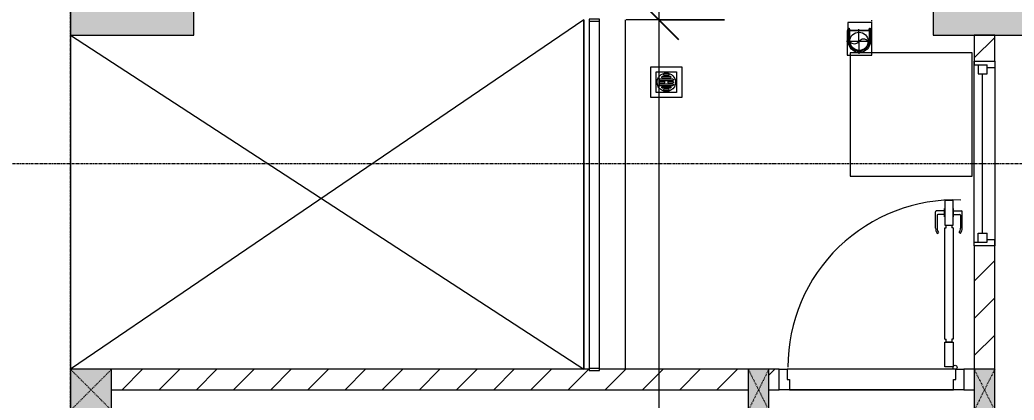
# Model space of a CAD drawing. Header units: millimetres. Extents: x 1591 to 239055, y -15958 to 83255.
# Drawn here: x 129286 to 134127, y 43387 to 45237 of the extents above; entities that cross this region are included whole.
import ezdxf

# ---------------------------------------------------------------- set-up
doc = ezdxf.new("R2010")
doc.units = ezdxf.units.MM
for name, pattern in [('Dash', [6, 3, -3]), ('Dash 1_8_', [6.35, 3.175, -3.175]), ('Grid Line', [22.225, 12.7, -3.175, 3.175, -3.175]), ('IMPORT-CENTER _2_', [40.64, 25.4, -5.08, 5.08, -5.08])]:
    doc.linetypes.add(name, pattern=pattern)
for name, color, linetype, lineweight in [('0-1', 250, 'Continuous', 5), ('A-ANNO-DIMS', 211, 'Continuous', 9), ('A-ANNO-DIMS-160', 211, 'Continuous', 9), ('A-AREA', 32, 'Dash 1_8_', 9), ('A-DETL-GENF-1', 9, 'Continuous', 9), ('A-DETL-THIN-1', 151, 'Continuous', 9), ('A-DOOR-1', 254, 'Continuous', 9), ('A-DOOR-2', 9, 'Continuous', 9), ('A-FLOR-1', 7, 'Continuous', 9), ('A-FLOR-2', 9, 'Continuous', 9), ('A-FLOR-HRAL-1', 254, 'Continuous', 9), ('A-FLOR-HRAL-2', 9, 'Continuous', 9), ('A-GLAZ-1', 254, 'Continuous', 9), ('A-GLAZ-2', 9, 'Continuous', 9), ('A-WALL-1', 253, 'Continuous', 18), ('A-WALL-2', 9, 'Continuous', 9), ('A-WALL-PATT-1', 10, 'Continuous', 9), ('G-IMPT', 8, 'Continuous', 9), ('G-IMPT-1', 254, 'Continuous', 9), ('G-IMPT-2', 8, 'IMPORT-CENTER _2_', 9), ('I-FURN-1', 254, 'Continuous', 9), ('M-EQPM', 50, 'Continuous', 9), ('S-COLS', 52, 'Continuous', 9), ('S-COLS-1', 52, 'Continuous', 5), ('S-COLS-2', 250, 'Continuous', 18), ('S-COLS-3', 254, 'Continuous', 9), ('S-COLS-4', 253, 'Continuous', 18), ('S-COLS-5', 52, 'Continuous', 18), ('S-COLS-HDLN', 52, 'Dash', 9), ('S-COLS-HDLN-1', 9, 'Dash', 9), ('S-GRID-1', 1, 'Grid Line', 9)]:
    doc.layers.add(name, color=color, linetype=linetype, lineweight=lineweight)
doc.styles.add('UTM Avo', font='UTM Avo.ttf', dxfattribs={"width": 0.9, "height": 400})
doc.dimstyles.new('1_Dim_chi_tiet_2_5', dxfattribs={"dimscale": 304.8, "dimtxt": 399.720379, "dimasz": 0.629921, "dimexe": 0.524934, "dimexo": 0.0625, "dimgap": 0.052493, "dimtad": 1, "dimdec": 0, "dimrnd": 5, "dimzin": 0, "dimdsep": 46, "dimtxsty": 'UTM Avo', "dimblk1": 'OBLIQUE', "dimblk2": 'OBLIQUE', "dimsah": 1, "dimcen": 0.09, "dimdle": 0.524934, "dimazin": 0, "dimtfac": 1, "dimtdec": 4, "dimtix": 1, "dimtmove": 0, "dimatfit": 3, "dimfxl": 1.049869, "dimfxlon": 1, "dimtvp": 1, "dimtolj": 1, "dimtzin": 0, "dimarcsym": 2})
doc.dimstyles.new('1_Dim_chi_tiet_2_5_1', dxfattribs={"dimscale": 304.8, "dimtxt": 399.720379, "dimasz": 0.629921, "dimexe": 0.524934, "dimexo": 0.0625, "dimgap": 0.052493, "dimtad": 1, "dimdec": 0, "dimrnd": 5, "dimzin": 0, "dimdsep": 46, "dimtxsty": 'UTM Avo', "dimblk1": 'OBLIQUE', "dimblk2": 'OBLIQUE', "dimsah": 1, "dimcen": 0.09, "dimdle": 0.524934, "dimazin": 0, "dimtfac": 1, "dimtdec": 4, "dimtix": 1, "dimtmove": 0, "dimatfit": 3, "dimfxl": 1.049869, "dimfxlon": 1, "dimtvp": 1, "dimtolj": 1, "dimtzin": 0, "dimarcsym": 2})
pattern_1 = [(45, (0, 0), (-90.50967, 90.50967), [])]

# ---------------------------------------------------------------- blocks, each defined once
blk = doc.blocks.new('NCV_TKTC_KET CAU_rvt-1-TKCS_MB TẦNG 6-8')
at = {"layer": 'S-COLS-1'}
for points in [[(33727.6, 45161.9), (34252.6, 45161.9), (34252.6, 45511.9), (33727.6, 45511.9), (33727.6, 45506.9), (33677.6, 45506.9), (33677.6, 45511.9), (33652.6, 45511.9), (33652.6, 45161.9), (33677.6, 45161.9)], [(37852.6, 45161.9), (38852.6, 45161.9), (38852.6, 45511.9), (37852.6, 45511.9)]]:
    blk.add_hatch(color=256, dxfattribs=at).paths.add_polyline_path(points)
at = {"layer": 'A-FLOR-1'}
blk.add_line((36152.5, 45236.9), (36152.5, 43536.9), dxfattribs=at)
at = {"layer": 'S-COLS-2'}
for p, q in [((33652.6, 45511.9), (33652.6, 45161.9)), ((34252.6, 45161.9), (34252.6, 45511.9)), ((37852.6, 45511.9), (37852.6, 45161.9)), ((33652.6, 45161.9), (34252.6, 45161.9)), ((37852.6, 45161.9), (38852.6, 45161.9))]:
    blk.add_line(p, q, dxfattribs=at)
blk = doc.blocks.new('M_Fixed - 900 x 1400-901190-TKCS_MB TẦNG 6-8')
at = {"layer": 'A-GLAZ-2'}
for p, q in [((-450, 63), (-431, 63)), ((-431, 63), (-431, 0)), ((431, 63), (431, 0)), ((448.9, 63), (431, 63)), ((-431, 44), (-387, 44)), ((-387, 44), (-387, 0)), ((-387, 22), (387, 22)), ((387, 44), (387, 0)), ((431, 44), (387, 44)), ((-450, -37), (-418, -37)), ((-431, 0), (-387, 0)), ((-418, 0), (-418, -37)), ((387, 0), (431, 0)), ((418, 0), (418, -37)), ((450, -37), (418, -37))]:
    blk.add_line(p, q, dxfattribs=at)
blk = doc.blocks.new('MAY GIAT - MAY GIAT_dwg-348053-TKCS_MB TẦNG 6-8')
at = {"layer": 'G-IMPT-1', "flags": 128}
blk.add_lwpolyline([(5, 596.6), (5, 2.3), (605, 2.3), (605, 596.6)], close=True, dxfattribs=at)
blk = doc.blocks.new('MAY GIAT - MAY GIAT-348233-TKCS_MB TẦNG 6-8')
at = {"layer": 'I-FURN-1'}
for p, q in [((5, 596.6), (5, 2.3)), ((605, 596.6), (5, 596.6)), ((605, 2.3), (605, 596.6)), ((5, 2.3), (605, 2.3))]:
    blk.add_line(p, q, dxfattribs=at)
blk.add_blockref('MAY GIAT - MAY GIAT_dwg-348053-TKCS_MB TẦNG 6-8', (0, 0))
blk = doc.blocks.new('Railing - 50 x 10mm-901205-TKCS_MB TẦNG 6-8')
at = {"layer": 'A-FLOR-HRAL-2'}
for p, q in [((25, 5), (-25, 5)), ((-25, 5), (-25, -5)), ((25, -5), (25, 5)), ((-25, -5), (25, -5))]:
    blk.add_line(p, q, dxfattribs=at)
blk = doc.blocks.new('Railing - Railing-885226-TKCS_MB TẦNG 6-8')
at = {"layer": 'A-FLOR-HRAL-2'}
for p, q in [((13269.1, 35969.6), (13269.1, 34280.8)), ((13319.1, 34280.8), (13319.1, 35969.6))]:
    blk.add_line(p, q, dxfattribs=at)
for p in [(13294.1, 35974.6), (13294.1, 34275.8)]:
    blk.add_blockref('Railing - 50 x 10mm-901205-TKCS_MB TẦNG 6-8', p)
blk = doc.blocks.new('G1_SOF - BO TRU - 100x200-745959-TKCS_MB TẦNG 6-8')
at = {"layer": 'S-COLS'}
blk.add_hatch(color=256, dxfattribs=at).paths.add_polyline_path([(-50, 100), (-50, -100), (50, -100), (50, 100)])
at = {"layer": 'S-COLS-4'}
for p, q in [((50, 100), (-50, 100)), ((-50, 100), (-50, -100)), ((50, -100), (50, 100)), ((-50, -100), (50, -100))]:
    blk.add_line(p, q, dxfattribs=at)
at = {"layer": 'S-COLS-HDLN-1'}
for p, q in [((50, 100), (-50, -100)), ((-50, 100), (50, -100))]:
    blk.add_line(p, q, dxfattribs=at)
blk = doc.blocks.new('DOOR_CW_01 CANH MO-PANEL KINH - DIG_01-900x2200-CỬA NHÔM KÍNH-901215-TKCS_MB TẦNG 6-8')
at = {"layer": 'A-DETL-GENF-1'}
for p, q in [((-397, -182), (-397, -62)), ((-397, -62), (-357, -62)), ((-357, -62), (-357, -182)), ((-357, -182), (-397, -182)), ((-391, -196), (-391, -182)), ((-391, -182), (-363, -182)), ((-363, -182), (-363, -196)), ((-397, -196), (-391, -196)), ((-397, -738), (-397, -196)), ((-357, -196), (-363, -196)), ((-357, -196), (-357, -738)), ((-433.9, -711.2), (-427.3, -715.8)), ((-320.1, -711.2), (-326.7, -715.8)), ((-442, -737), (-442, -816.5)), ((-434, -799.5), (-434, -737)), ((-397, -738), (-391, -738)), ((-357, -752), (-397, -752)), ((-397, -752), (-397, -872)), ((-391, -752), (-391, -738)), ((-363, -752), (-391, -752)), ((-357, -738), (-363, -738)), ((-363, -738), (-363, -752)), ((-357, -872), (-357, -752)), ((-320, -799.5), (-320, -737)), ((-312, -737), (-312, -816.5)), ((-399, -820.5), (-438, -820.5)), ((-399, -803.5), (-430, -803.5)), ((-399, -792.2), (-399, -831.8)), ((-397, -792.2), (-399, -792.2)), ((-397, -792.2), (-397, -831.8)), ((-357, -792.2), (-357, -831.8)), ((-357, -792.2), (-355, -792.2)), ((-355, -792.2), (-355, -831.8)), ((-355, -803.5), (-324, -803.5)), ((-355, -820.5), (-316, -820.5)), ((-399, -831.8), (-397, -831.8)), ((-355, -831.8), (-357, -831.8)), ((-397, -872), (-357, -872))]:
    blk.add_line(p, q, dxfattribs=at)
blk.add_circle((-407, -60), 10, dxfattribs=at)
for centre, radius, start, end in [((-407, -60), 814, 268, 0), ((-397, -737), 45, 145, 180), ((-397, -737), 37, 145, 180), ((-357, -737), 37, 0, 35), ((-357, -737), 45, 360, 35), ((-438, -816.5), 4, 180, 270), ((-430, -799.5), 4, 180, 270), ((-324, -799.5), 4, 270, 0), ((-316, -816.5), 4, 270, 0)]:
    blk.add_arc(centre, radius, start, end, dxfattribs=at)
at = {"layer": 'A-DOOR-2'}
for p, q in [((-450, -50), (-450, 50)), ((-450, 50), (-400, 50)), ((-400, 50), (-400, 0)), ((400, 0), (400, 50)), ((400, 50), (450, 50)), ((450, 50), (450, -50)), ((-410, 0), (-410, -50)), ((-400, 0), (-410, 0)), ((410, 0), (400, 0)), ((410, -50), (410, 0)), ((-410, -50), (-450, -50)), ((-407, -50), (-382, -50)), ((450, -50), (410, -50))]:
    blk.add_line(p, q, dxfattribs=at)
blk = doc.blocks.new('NCV_TKTC_TANG 6 - 8_rvt-2-TKCS_MB TẦNG 6-8')
at = {"layer": 'A-WALL-PATT-1'}
h = blk.add_hatch(dxfattribs=at)
h.set_pattern_fill('FP_1', color=256, style=0, pattern_type=2)
h.set_pattern_definition(pattern_1)
h.paths.add_polyline_path([(38142.6, 40436.9), (38152.6, 40436.9), (38152.6, 41337.3), (38052.6, 41337.3), (38052.6, 40436.9)])
h.paths.add_polyline_path([(38152.6, 42137.3), (38152.6, 42436.9), (38052.6, 42436.9), (38052.6, 42137.3)])
h.paths.add_polyline_path([(38052.6, 43536.9), (38152.6, 43536.9), (38152.6, 44136.9), (38052.6, 44136.9)])
h.paths.add_polyline_path([(38152.6, 45036.9), (38152.6, 45161.9), (38052.6, 45161.9), (38052.6, 45036.9)])
h = blk.add_hatch(dxfattribs=at)
h.set_pattern_fill('FP_1', color=256, style=0, pattern_type=2)
h.set_pattern_definition(pattern_1)
h.paths.add_polyline_path([(36952.6, 43436.9), (36952.6, 43536.9), (36227.6, 43536.9), (36227.6, 43531.5), (36177.6, 43531.5), (36177.6, 43536.9), (33852.6, 43536.9), (33852.6, 43436.9), (36769.5, 43436.9)])
h = blk.add_hatch(dxfattribs=at)
h.set_pattern_fill('FP_1', color=256, style=0, pattern_type=2)
h.set_pattern_definition(pattern_1)
h.paths.add_polyline_path([(38052.6, 43436.9), (38052.6, 43536.9), (38002.6, 43536.9), (38002.6, 43436.9)])
h.paths.add_polyline_path([(37102.6, 43436.9), (37102.6, 43536.9), (37052.6, 43536.2), (37052.6, 43436.9)])
at = {"layer": 'A-FLOR-2'}
for p, q in [((37962.6, 43536.9), (37142.6, 43536.9)), ((37952.6, 43436.9), (37152.6, 43436.9)), ((37152.6, 43436.9), (37952.6, 43436.9))]:
    blk.add_line(p, q, dxfattribs=at)
at = {"layer": 'A-WALL-1'}
for p, q in [((38152.6, 45161.9), (38052.6, 45161.9)), ((38052.6, 45161.9), (38052.6, 45036.9)), ((38152.6, 45036.9), (38152.6, 45161.9)), ((38052.6, 45036.9), (38152.6, 45036.9)), ((38152.6, 44136.9), (38052.6, 44136.9)), ((38052.6, 44136.9), (38052.6, 43536.9)), ((38152.6, 43536.9), (38152.6, 44136.9)), ((36177.6, 43536.9), (33852.6, 43536.9)), ((36952.6, 43536.9), (36227.6, 43536.9)), ((37102.6, 43536.9), (37052.6, 43536.9)), ((37102.6, 43436.9), (37102.6, 43536.9)), ((38052.6, 43536.9), (38002.6, 43536.9)), ((38002.6, 43536.9), (38002.6, 43436.9)), ((33852.6, 43436.9), (36952.6, 43436.9)), ((37052.6, 43436.9), (37102.6, 43436.9)), ((38002.6, 43436.9), (38052.6, 43436.9))]:
    blk.add_line(p, q, dxfattribs=at)
at = {"layer": 'A-WALL-2'}
for p, q in [((36152.6, 43536.9), (36152.6, 45236.9)), ((36352.6, 45236.9), (36352.6, 43536.9)), ((38052.6, 44136.9), (38052.6, 45036.9)), ((38152.6, 45036.9), (38152.6, 44136.9))]:
    blk.add_line(p, q, dxfattribs=at)
at = {"layer": 'A-DOOR-1', "rotation": 180}
blk.add_blockref('DOOR_CW_01 CANH MO-PANEL KINH - DIG_01-900x2200-CỬA NHÔM KÍNH-901215-TKCS_MB TẦNG 6-8', (37552.6, 43486.9), dxfattribs=at)
at = {"layer": 'A-FLOR-HRAL-1'}
blk.add_blockref('Railing - Railing-885226-TKCS_MB TẦNG 6-8', (22908.5, 9260.7), dxfattribs=at)
at = {"layer": 'A-GLAZ-1', "rotation": 89.99999999999878}
blk.add_blockref('M_Fixed - 900 x 1400-901190-TKCS_MB TẦNG 6-8', (38115.6, 44586.9), dxfattribs=at)
at = {"layer": 'I-FURN-1', "rotation": 89.99999999999874}
blk.add_blockref('MAY GIAT - MAY GIAT-348233-TKCS_MB TẦNG 6-8', (38044.8, 44471.5), dxfattribs=at)
at = {"layer": 'S-COLS-3'}
for p in [(37002.6, 43436.9), (38102.6, 43436.9)]:
    blk.add_blockref('G1_SOF - BO TRU - 100x200-745959-TKCS_MB TẦNG 6-8', p, dxfattribs=at)
blk = doc.blocks.new('G1_SOF - BO TRU - 200x200-3056268-TKCS_MB TẦNG 6-8')
at = {"layer": 'S-COLS'}
blk.add_hatch(color=256, dxfattribs=at).paths.add_polyline_path([(100, -100), (100, 100), (-100, 100), (-100, -100)])
at = {"layer": 'S-COLS-5'}
for p, q in [((100, 100), (-100, 100)), ((-100, 100), (-100, -100)), ((100, -100), (100, 100)), ((-100, -100), (100, -100))]:
    blk.add_line(p, q, dxfattribs=at)
at = {"layer": 'S-COLS-HDLN'}
for p, q in [((100, 100), (-100, -100)), ((-100, 100), (100, -100))]:
    blk.add_line(p, q, dxfattribs=at)
blk = doc.blocks.new('TKTC_XREF_251221_MB TANG 2-7 - TKTC_XREF_260130_MB TANG 2-5_dwg_$cc-4746798-TKCS_MB TẦNG 6-8')
at = {"layer": 'G-IMPT-2'}
for p, q in [((0, -0.673), (0, 0.673)), ((-0.673, 0), (0.673, 0))]:
    blk.add_line(p, q, dxfattribs=at)
at = {"layer": 'M-EQPM'}
blk.add_circle((0, 0), 0.5, dxfattribs=at)
for centre, radius, start, end in [((0, 0), 0.5, 90, 270), ((0.188, 0.25), 0.313, 126.8699, 233.1301), ((-0.188, -0.25), 0.313, 306.8699, 53.1301)]:
    blk.add_arc(centre, radius, start, end, dxfattribs=at)
blk = doc.blocks.new('TKTC_XREF_251221_MB TANG 2-7 - TKTC_XREF_260130_MB TANG 2-5_dwg_CUM U_DN100-4746799-TKCS_MB TẦNG 6-8')
at = {"layer": 'G-IMPT'}
blk.add_hatch(color=256, dxfattribs=at).paths.add_polyline_path([(0, 61), (15.8, 58.9), (30.5, 52.8), (43.1, 43.1), (52.8, 30.5), (58.9, 15.8), (61, 0), (58.9, -15.8), (52.8, -30.5), (43.1, -43.1), (30.5, -52.8), (15.8, -58.9), (0, -61), (0, -57), (14.8, -55.1), (28.5, -49.4), (40.3, -40.3), (49.4, -28.5), (55.1, -14.8), (57, 0), (55.1, 14.8), (49.4, 28.5), (40.3, 40.3), (28.5, 49.4), (14.8, 55.1), (0, 57)])
for p, q in [((-79.1, 66.6), (-79.1, 63.4)), ((-76.6, 66.6), (-76.6, 63.4)), ((-74.6, 66.6), (-74.6, 63.4)), ((-72.7, 69.3), (-72.7, 60.7)), ((-66.9, 67.9), (-71.7, 67.9)), ((-66.9, 62.1), (-71.7, 62.1)), ((-65, 69), (0, 69)), ((-72.7, -60.7), (-72.7, -69.3)), ((-79.1, -63.4), (-79.1, -66.6)), ((-76.6, -63.4), (-76.6, -66.6)), ((-74.6, -63.4), (-74.6, -66.6)), ((-66.9, -62.1), (-71.7, -62.1)), ((-66.9, -67.9), (-71.7, -67.9)), ((-65, -69), (0, -69))]:
    blk.add_line(p, q, dxfattribs=at)
at = {"layer": 'G-IMPT', "flags": 128}
for points in [[(-72.7, 67.6), (-78.1, 67.6), (-78.1, 62.4), (-72.7, 62.4)], [(-71.7, 59.2), (-66.9, 59.2), (-66.9, 70.8), (-71.7, 70.8)], [(-66.9, 70.8), (-66.9, 72.7), (-65, 72.7), (-65, 57.3), (-66.9, 57.3), (-66.9, 59.2)], [(-65, 61), (0, 61), (0, 57)], [(-71.7, -70.8), (-66.9, -70.8), (-66.9, -59.2), (-71.7, -59.2)], [(-66.9, -59.2), (-66.9, -57.3), (-65, -57.3), (-65, -72.7), (-66.9, -72.7), (-66.9, -70.8)], [(-65, -61), (0, -61), (0, -57)], [(-72.7, -62.4), (-78.1, -62.4), (-78.1, -67.6), (-72.7, -67.6)]]:
    blk.add_lwpolyline(points, dxfattribs=at)
at = {"layer": 'G-IMPT'}
for centre, radius, start, end in [((-78.1, 66.6), 0.96, 90, 180), ((-78.1, 63.4), 0.96, 180, 270), ((-71.1, 69.3), 1.56, 112.61986, 247.38014), ((-67.9, 65), 4.8, 143.1301, 216.8699), ((-71.1, 60.7), 1.56, 112.61986, 247.38014), ((0, 0), 69, 270, 90), ((0, 0), 61, 270, 90), ((0, 0), 57, 270, 90), ((-71.1, -60.7), 1.56, 112.61986, 247.38014), ((-78.1, -63.4), 0.96, 90, 180), ((-78.1, -66.6), 0.96, 180, 270), ((-67.9, -65), 4.8, 143.1301, 216.8699), ((-71.1, -69.3), 1.56, 112.61986, 247.38014)]:
    blk.add_arc(centre, radius, start, end, dxfattribs=at)
blk = doc.blocks.new('TKTC_XREF_251221_MB TANG 2-7 - TKTC_XREF_260130_MB TANG 2-5_dwg_THU NUOC - THU NUOC-444531-TKCS_MB TẦNG 1-4746810-TKCS_MB TẦNG 6-8')
at = {"layer": 'G-IMPT'}
for p, q in [((-23.3, 10.8), (40.9, 10.8)), ((40.9, 4.8), (-23.3, 4.8)), ((-11, 23.3), (28.5, 23.3)), ((28.5, 17.3), (-11, 17.3)), ((-1.1, 35.6), (18.5, 35.6)), ((18.5, 29.6), (-1.1, 29.6)), ((-23.3, -13.6), (40.9, -13.6)), ((40.9, -19.6), (-23.3, -19.6)), ((-11, -26.1), (28.5, -26.1)), ((28.5, -32.1), (-11, -32.1)), ((-1.1, -38.5), (18.5, -38.5)), ((18.5, -44.5), (-1.1, -44.5))]:
    blk.add_line(p, q, dxfattribs=at)
at = {"layer": 'G-IMPT', "flags": 128}
for points in [[(83.7, -79.4), (83.7, 70.6), (-66.3, 70.6), (-66.3, -79.4)], [(58.7, -54.4), (58.7, 45.6), (-41.3, 45.6), (-41.3, -54.4)]]:
    blk.add_lwpolyline(points, close=True, dxfattribs=at)
for points in [[(-23.3, -1.2), (0.7, -1.2), (0.7, -7.2), (-23.3, -7.2)], [(40.9, -7.2), (16.7, -7.2), (16.7, -1.2), (40.9, -1.2)]]:
    blk.add_lwpolyline(points, dxfattribs=at)
at = {"layer": 'G-IMPT'}
for centre, radius, start, end in [((8.7, -4.4), 45, 360, 180), ((8.7, -4.4), 45, 360, 180), ((-23.3, 7.8), 3, 90, 270), ((-11, 20.3), 3, 90, 270), ((-1.1, 32.6), 3, 90, 270), ((18.5, 32.6), 3, 270, 90), ((28.5, 20.3), 3, 270, 90), ((40.9, 7.8), 3, 270, 90), ((8.7, -4.4), 45, 180, 360), ((8.7, -4.4), 45, 180, 360), ((-23.3, -4.2), 3, 90, 270), ((-23.3, -16.6), 3, 90, 270), ((-11, -29.1), 3, 90, 270), ((-1.1, -41.5), 3, 90, 270), ((18.5, -41.5), 3, 270, 90), ((28.5, -29.1), 3, 270, 90), ((40.9, -4.2), 3, 270, 90), ((40.9, -16.6), 3, 270, 90)]:
    blk.add_arc(centre, radius, start, end, dxfattribs=at)
blk = doc.blocks.new('TKTC_XREF_251221_MB TANG 2-7 - TKTC_XREF_251221_MB TANG 2-7-2039446-TKCS_MB TẦNG 6-8')
at = {"layer": 'M-EQPM'}
for p, q in [((3785.2, 27988), (3785.2, 27948)), ((3901, 27988), (3785.2, 27988)), ((3901, 27948), (3901, 27988)), ((3781.5, 27948), (3781.5, 27828)), ((3901, 27948), (3781.5, 27948)), ((3785.2, 27948), (3901, 27948)), ((3901, 27828), (3901, 27948)), ((0, 27925), (0, 26300)), ((3781.5, 27828), (3901, 27828))]:
    blk.add_line(p, q, dxfattribs=at)
at = {"xscale": 90.00000000005122, "yscale": 90.00000000005122, "zscale": 90.00000000005122, "rotation": 90.37402677993775}
blk.add_blockref('TKTC_XREF_251221_MB TANG 2-7 - TKTC_XREF_260130_MB TANG 2-5_dwg_$cc-4746798-TKCS_MB TẦNG 6-8', (3839.1, 27895.1), dxfattribs=at)
at = {"extrusion": (0, 0, -1), "xscale": 0.7894736842105242, "yscale": 0.7894736842105242, "zscale": -0.7894736842105242, "rotation": 269.9999999984438}
blk.add_blockref('TKTC_XREF_251221_MB TANG 2-7 - TKTC_XREF_260130_MB TANG 2-5_dwg_CUM U_DN100-4746799-TKCS_MB TẦNG 6-8', (-3840.8, 27896.7), dxfattribs=at)
at = {"extrusion": (0, 0, -1), "zscale": -1, "rotation": 180}
blk.add_blockref('TKTC_XREF_251221_MB TANG 2-7 - TKTC_XREF_260130_MB TANG 2-5_dwg_THU NUOC - THU NUOC-444531-TKCS_MB TẦNG 1-4746810-TKCS_MB TẦNG 6-8', (-2892.4, 27692.3), dxfattribs=at)
blk = doc.blocks.new('DIMBLOCK88-TKCS_MB TẦNG 6-8')
at = {"layer": 'A-ANNO-DIMS-160'}
for p, q in [((132397.1, 45396.9), (132397.1, 37076.9)), ((132717.1, 45236.9), (132237.1, 45236.9)), ((132397.1, 45236.9), (132717.1, 45236.9)), ((132717.1, 37236.9), (132237.1, 37236.9)), ((132397.1, 37236.9), (132717.1, 37236.9))]:
    blk.add_line(p, q, dxfattribs=at)
at = {"layer": 'A-ANNO-DIMS-160', "lineweight": 25}
for p, q in [((132397.1, 45236.9), (132301.1, 45332.9)), ((132397.1, 45236.9), (132493.1, 45140.9)), ((132397.1, 37236.9), (132301.1, 37332.9)), ((132397.1, 37236.9), (132493.1, 37140.9))]:
    blk.add_line(p, q, dxfattribs=at)
at = {"layer": 'A-ANNO-DIMS-160', "color": 0, "insert": (131877.4, 40689.2), "char_height": 400, "width": 1314.636, "attachment_point": 1, "rotation": 90, "line_spacing_factor": 1.110334, "style": 'UTM Avo'}
blk.add_mtext('8000', dxfattribs=at)
blk = doc.blocks.new('_Oblique')
at = {"color": 0, "linetype": 'ByBlock', "lineweight": -2}
blk.add_line((-0.5, -0.5), (0.5, 0.5), dxfattribs=at)
blk = doc.blocks.new('DIMBLOCK315-TKCS_MB TẦNG 6-8')
at = {"layer": 'A-ANNO-DIMS-160'}
for p, q in [((132397.1, 45396.9), (132397.1, 37076.9)), ((132717.1, 45236.9), (132237.1, 45236.9)), ((132397.1, 45236.9), (132717.1, 45236.9)), ((132717.1, 37236.9), (132237.1, 37236.9)), ((132397.1, 37236.9), (132717.1, 37236.9))]:
    blk.add_line(p, q, dxfattribs=at)
at = {"layer": 'A-ANNO-DIMS-160', "lineweight": 25}
for p, q in [((132397.1, 45236.9), (132301.1, 45332.9)), ((132397.1, 45236.9), (132493.1, 45140.9)), ((132397.1, 37236.9), (132301.1, 37332.9)), ((132397.1, 37236.9), (132493.1, 37140.9))]:
    blk.add_line(p, q, dxfattribs=at)
at = {"layer": 'A-ANNO-DIMS-160', "color": 0, "insert": (131877.4, 40689.2), "char_height": 400, "width": 1314.636, "attachment_point": 1, "rotation": 90, "line_spacing_factor": 1.110334, "style": 'UTM Avo'}
blk.add_mtext('8000', dxfattribs=at)

msp = doc.modelspace()

# ---------------------------------------------------------------- linework, layer by layer
at = {"layer": 'A-AREA'}
msp.add_line((133432.3, 45235.3), (133432.3, 45161.9), dxfattribs=at)
at = {"layer": 'A-DETL-THIN-1'}
for p, q in [((132032.3, 45236.9), (129532.3, 43536.9)), ((129532.2, 45161.9), (132032.3, 43536.9))]:
    msp.add_line(p, q, dxfattribs=at)
at = {"layer": 'S-GRID-1'}
for p, q in [((129532.3, 19149.4), (129532.3, 77012.5)), ((130306.5, 44536.9), (126306.5, 44536.9)), ((223800.6, 44536.9), (130306.5, 44536.9))]:
    msp.add_line(p, q, dxfattribs=at)

# ---------------------------------------------------------------- block references
at = {"layer": '0-1'}
for name in ['NCV_TKTC_KET CAU_rvt-1-TKCS_MB TẦNG 6-8', 'NCV_TKTC_TANG 6 - 8_rvt-2-TKCS_MB TẦNG 6-8']:
    msp.add_blockref(name, (95879.7, 0), dxfattribs=at)
at = {"layer": 'M-EQPM'}
msp.add_blockref('TKTC_XREF_251221_MB TANG 2-7 - TKTC_XREF_251221_MB TANG 2-7-2039446-TKCS_MB TẦNG 6-8', (129532.3, 17236.9), dxfattribs=at)
at = {"layer": 'S-COLS'}
msp.add_blockref('G1_SOF - BO TRU - 200x200-3056268-TKCS_MB TẦNG 6-8', (129632.3, 43436.9), dxfattribs=at)

# ---------------------------------------------------------------- dimensions: what is measured, and where the dimension line sits
at = {"layer": 'A-ANNO-DIMS'}
for dimstyle, picture in [('1_Dim_chi_tiet_2_5', 'DIMBLOCK88-TKCS_MB TẦNG 6-8'), ('1_Dim_chi_tiet_2_5_1', 'DIMBLOCK315-TKCS_MB TẦNG 6-8')]:
    dim = msp.add_linear_dim(base=(132397.1, 37236.9), p1=(132717.1, 45236.9), p2=(132717.1, 37236.9), angle=90, dimstyle=dimstyle, override={"dimpost": '<>', "dimfxl": 8000}, dxfattribs=at)
    dim.commit()
    dim.dimension.update_dxf_attribs({"geometry": picture, "text_midpoint": (132174.1, 41236.9)})

doc.saveas('drawing.dxf')
